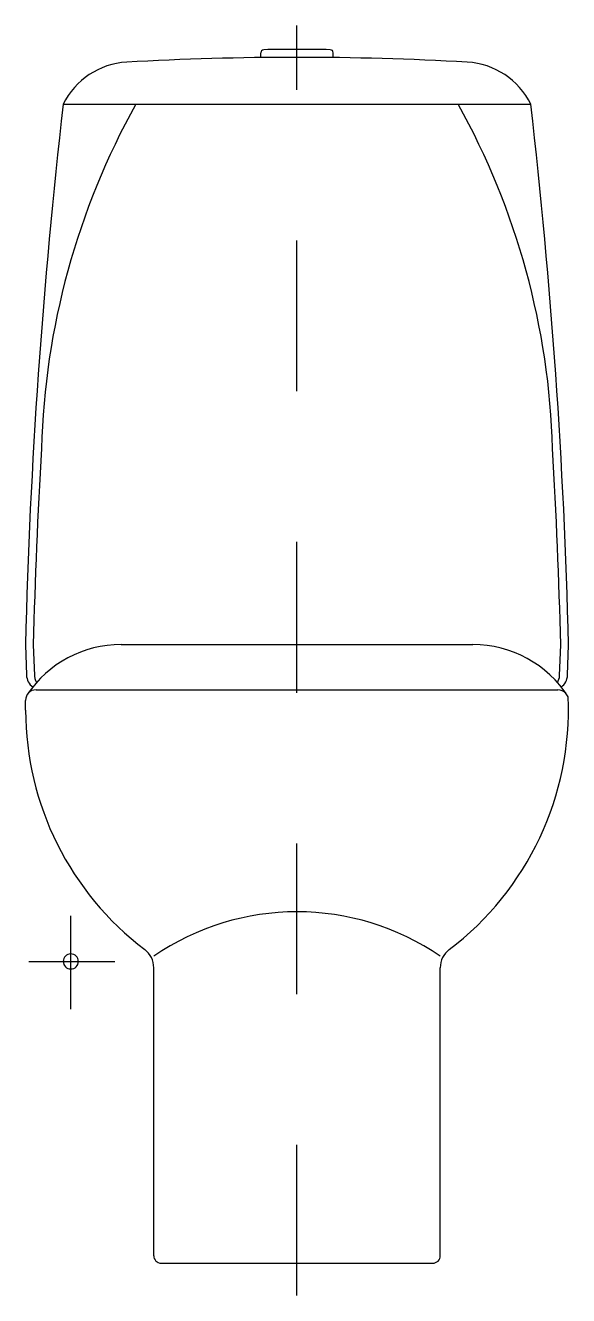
# Model space of a CAD drawing. Extents: x -674.667 to -674.306, y 679.537 to 680.38.
import ezdxf

# ---------------------------------------------------------------- set-up
doc = ezdxf.new("R2010")
doc.units = 0
doc.header["$LTSCALE"] = 0.280312
doc.header["$MEASUREMENT"] = 0
doc.linetypes.add('AXES', pattern=[0.54, 0.3, -0.08, 0.08, -0.08])
doc.layers.get('0').update_dxf_attribs({"linetype": 'CONTINUOUS'})
doc.layers.add('DECA_EIXOS', color=5, linetype='AXES')

msp = doc.modelspace()

# ---------------------------------------------------------------- linework, layer by layer
at = {"linetype": 'CONTINUOUS'}
for p, q in [((-674.51075, 680.35875), (-674.51075, 680.36192)), ((-674.4627, 680.35875), (-674.4627, 680.36194)), ((-674.64191, 680.32776), (-674.33154, 680.32775)), ((-674.66702, 679.96925), (-674.6663, 679.94898)), ((-674.66179, 679.96912), (-674.66104, 679.94871)), ((-674.60347, 679.96935), (-674.36999, 679.96935)), ((-674.31241, 679.94871), (-674.31166, 679.96912)), ((-674.30715, 679.94898), (-674.30643, 679.96925)), ((-674.66693, 679.92571), (-674.66693, 679.93231)), ((-674.65992, 679.93932), (-674.31353, 679.93932)), ((-674.58183, 679.5639), (-674.58183, 679.75497)), ((-674.39162, 679.56392), (-674.39162, 679.75497)), ((-674.57683, 679.5589), (-674.39664, 679.5589))]:
    msp.add_line(p, q, dxfattribs=at)
for centre, radius, start, end in [((-674.50875, 680.36194), 0.002, 91.32218, 180.56699), ((-674.48673, 679.44773), 0.91648, 88.61993, 91.38006), ((-674.4647, 680.36194), 0.002, 359.99435, 88.62226), ((-674.59698, 680.30575), 0.05003, 93.19972, 153.90554), ((-674.48673, 678.35663), 2.00227, 86.76334, 93.23666), ((-674.37648, 680.30575), 0.05004, 26.08264, 86.78878), ((-670.66381, 679.86902), 4.00446, 173.42192, 178.56575), ((-674.15706, 680.08515), 0.49955, 150.94411, 178.37364), ((-674.8164, 680.08514), 0.49956, 1.62607, 29.05486), ((-678.30964, 679.86902), 4.00446, 1.43426, 6.57789), ((-670.66381, 679.86902), 3.99923, 176.69868, 178.56575), ((-678.30964, 679.86902), 3.99923, 1.43427, 3.30125), ((-674.60346, 679.89427), 0.07508, 90.00045, 146.05738), ((-674.36999, 679.89427), 0.07508, 32.54683, 90), ((-674.65629, 679.94933), 0.01001, 181.99937, 234.57638), ((-674.65105, 679.94933), 0.01001, 177.25499, 211.31188), ((-674.3224, 679.94933), 0.01001, 328.68947, 356.45138), ((-674.31716, 679.94933), 0.01001, 305.01877, 358.00022), ((-674.65992, 679.93231), 0.00701, 90, 179.9996), ((-674.50675, 679.9264), 0.20022, 307.20351, 2.36496), ((-674.31367, 679.93178), 0.00755, 44.81635, 88.99033), ((-674.46671, 679.9264), 0.20022, 180.19967, 232.79658), ((-674.48673, 679.62319), 0.16883, 55.71518, 124.28496), ((-674.63689, 679.75912), 0.00501, 90, 270), ((-674.63689, 679.75912), 0.00501, 270, 90), ((-674.59685, 679.75497), 0.01502, 359.99994, 52.79591), ((-674.3766, 679.75497), 0.01502, 127.20351, 180), ((-674.57683, 679.5639), 0.00501, 180.00006, 270), ((-674.39663, 679.5639), 0.00501, 269.83687, 0.16313)]:
    msp.add_arc(centre, radius, start, end, dxfattribs=at)
at = {"layer": 'DECA_EIXOS'}
for p, q in [((-674.48673, 679.53741), (-674.48673, 680.38009)), ((-674.63689, 679.72741), (-674.63689, 679.78938)), ((-674.66476, 679.75912), (-674.60765, 679.75912))]:
    msp.add_line(p, q, dxfattribs=at)

doc.saveas('drawing.dxf')
